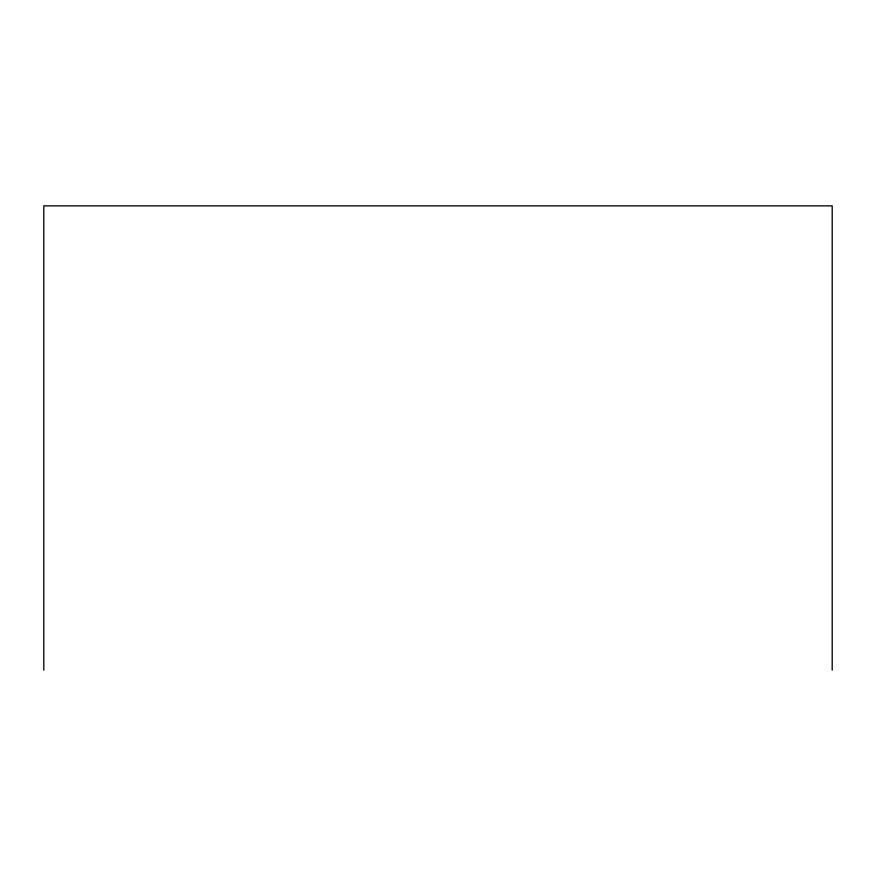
<?xml version="1.0" encoding="UTF-8"?>
<svg xmlns="http://www.w3.org/2000/svg" width="876" height="876" viewBox="0 0 876 876"><rect width="100%" height="100%" fill="white"/><g stroke="black" fill="none" stroke-linecap="round" stroke-linejoin="round"><path stroke-width="1.31" d="M832.2 670.14L832.2 205.86L43.8 205.86L43.8 670.14"/></g></svg>
